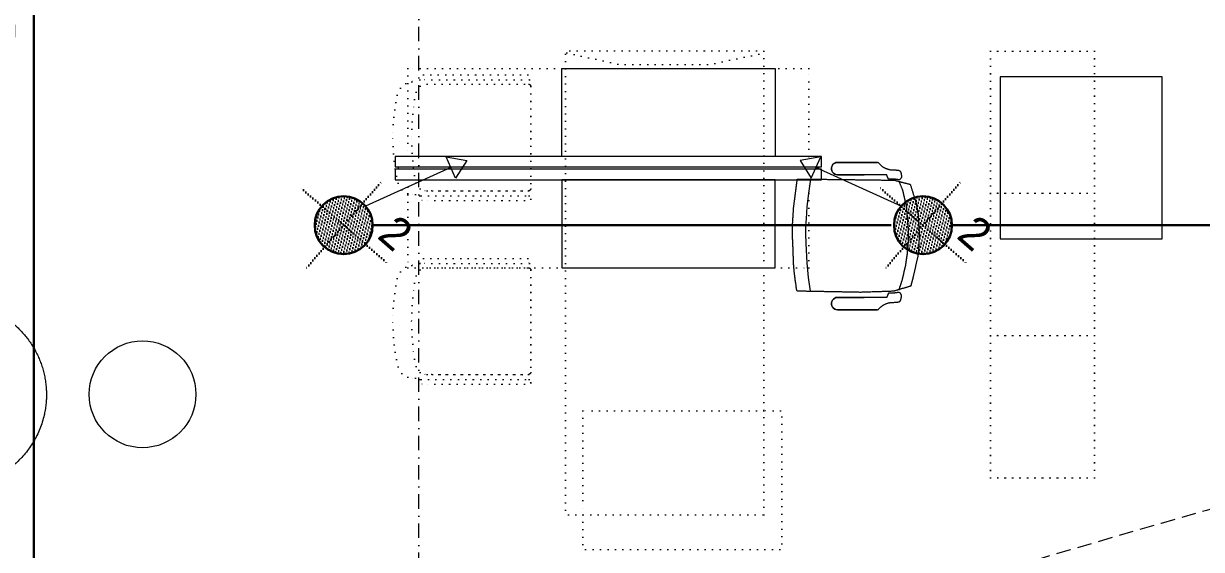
# Model space of a CAD drawing. Extents: x -1701 to 23780, y -363 to 7742.
# Drawn here: x 8397 to 8905, y 2004 to 2231 of the extents above; entities that cross this region are included whole.
import ezdxf
from ezdxf.enums import TextEntityAlignment as Align

# ---------------------------------------------------------------- set-up
doc = ezdxf.new("R2010")
doc.units = 0
doc.header["$LTSCALE"] = 25
doc.header["$MEASUREMENT"] = 0
for name, pattern in [('Audi$0$DASHDOT2', [0.5, 0.25, -0.125, 0, -0.125]), ('Audi$0$DOT2', [0.125, 0, -0.125]), ('Audi$0$HIDDEN', [0.375, 0.25, -0.125]), ('DOT2', [0.125, 0, -0.125])]:
    doc.linetypes.add(name, pattern=pattern)
doc.layers.get('0').update_dxf_attribs({"color": 9, "lineweight": 9})
for name, color, linetype, lineweight in [('31', 9, 'Continuous', 9), ('Audi$0$05', 8, 'Continuous', 9), ('Audi$0$20', 8, 'Audi$0$DOT2', 9), ('Audi$0$24', 8, 'Audi$0$DASHDOT2', 9), ('E-Aydınlatma', 7, 'Continuous', 30), ('E-KABLO', 7, 'Continuous', 30)]:
    doc.layers.add(name, color=color, linetype=linetype, lineweight=lineweight)
doc.styles.add('TX-TEXT', font='')
doc.styles.get('TX-TEXT').set_extended_font_data('TrSah Futura Lt BT')

# ---------------------------------------------------------------- blocks, each defined once
blk = doc.blocks.new('Audi$0$p-audi-wallelement_large')
for p, q in [((-0.5, 0), (0.5, 0)), ((-0.5, -181.4), (0.5, -181.4))]:
    blk.add_line(p, q)
at = {"linetype": 'Audi$0$DOT2'}
for p, q in [((-43, -177.3), (-43, -4.3)), ((-43, -4.3), (-5, -4.3)), ((5, -4.3), (43, -4.3)), ((43, -4.3), (43, -177.3)), ((-5, -177.3), (-43, -177.3)), ((43, -177.3), (5, -177.3))]:
    blk.add_line(p, q, dxfattribs=at)
for points in [[(-5, 1.2), (-0.5, 1.2), (-0.5, -182.8), (-5, -182.8)], [(0.5, 1.2), (5, 1.2), (5, -182.8), (0.5, -182.8)], [(-43, -18.8), (-5, -18.8), (-5, -110.8), (-43, -110.8)], [(43, -18.8), (5, -18.8), (5, -110.8), (43, -110.8)]]:
    blk.add_lwpolyline(points, close=True)
blk = doc.blocks.new('Audi$0$Group-54-1')
at = {"flags": 128}
blk.add_lwpolyline([(384798.7518, 69160.1485, -0.005049), (384798.7517, 69160.1403), (384798.7516, 69160.1342, -0.020297), (384798.7504, 69160.1139), (384798.7501, 69160.1117, -0.010121), (384798.7472, 69160.0879, -0.020134), (384798.7429, 69160.0643), (384798.742, 69160.0604, -0.019975), (384798.7338, 69160.03), (384798.7338, 69160.0299, -0.01979), (384798.7234, 69160.0006), (384798.7233, 69160.0005, -0.019602), (384798.7107, 69159.9722), (384798.7107, 69159.9722, -0.019426), (384798.6959, 69159.9451), (384798.6959, 69159.945, -0.019277), (384798.6792, 69159.9193), (384798.6791, 69159.9193, -0.019164), (384798.6605, 69159.8949, -0.019098), (384798.6401, 69159.872), (384798.6374, 69159.8693, -0.019074), (384798.6208, 69159.8533, -0.009549), (384798.6033, 69159.8384), (384798.6033, 69159.8384, -0.019136), (384798.585, 69159.8244, -0.009605), (384798.5659, 69159.8115), (384798.5658, 69159.8115, -0.019296), (384798.546, 69159.7997), (384798.5459, 69159.7997, -0.009707), (384798.5253, 69159.7891), (384798.5253, 69159.7891, -0.019528), (384798.504, 69159.7796), (384798.504, 69159.7796, -0.009837), (384798.4821, 69159.7713), (384798.482, 69159.7713, -0.01979), (384798.4595, 69159.7643), (384798.4595, 69159.7643, -0.009972), (384798.4365, 69159.7587), (384798.4364, 69159.7586, -0.020026), (384798.4129, 69159.7543), (384798.4128, 69159.7543, -0.010081), (384798.3889, 69159.7514), (384798.3887, 69159.7514, -0.020176), (384798.3644, 69159.7499), (384798.3602, 69159.7498, -0.010066), (384798.3438, 69159.7498), (384798.3437, 69159.7498, -0.0101), (384798.3274, 69159.7505, -0.01008), (384798.3111, 69159.7518), (384798.3071, 69159.7522, -0.0201), (384798.2832, 69159.7556), (384798.2792, 69159.7564, -0.019966), (384798.2483, 69159.7633), (384798.2482, 69159.7633, -0.019798), (384798.2183, 69159.7726), (384798.2181, 69159.7727, -0.01962), (384798.1893, 69159.7842), (384798.1892, 69159.7842, -0.019449), (384798.1614, 69159.7979), (384798.1614, 69159.7979, -0.019299), (384798.1349, 69159.8136), (384798.1348, 69159.8136, -0.019181), (384798.1097, 69159.8313), (384798.1097, 69159.8313, -0.019107), (384798.086, 69159.8508), (384798.0831, 69159.8533, -0.019075), (384798.0665, 69159.8693, -0.009545), (384798.0509, 69159.8861, -0.019123), (384798.0362, 69159.9038, -0.009595), (384798.0226, 69159.9224), (384798.0226, 69159.9224, -0.019275), (384798.01, 69159.9418), (384798.01, 69159.9418, -0.009695), (384797.9986, 69159.9618), (384797.9985, 69159.9619, -0.019508), (384797.9883, 69159.9827), (384797.9882, 69159.9827, -0.009828), (384797.9792, 69160.0041), (384797.9791, 69160.0042, -0.019783), (384797.9713, 69160.0262), (384797.9713, 69160.0263, -0.009972), (384797.9647, 69160.0488), (384797.9647, 69160.0489, -0.020049), (384797.9595, 69160.0721), (384797.9595, 69160.0721, -0.0101), (384797.9556, 69160.0957), (384797.9556, 69160.0958, -0.020245), (384797.9531, 69160.1199), (384797.9529, 69160.124, -0.010149), (384797.9522, 69160.1403, -0.010113), (384797.9522, 69160.1568), (384797.9523, 69160.1609, -0.020296), (384797.9538, 69160.1852), (384797.9538, 69160.1854, -0.01012), (384797.9567, 69160.2092, -0.020134), (384797.9611, 69160.2328), (384797.962, 69160.2367, -0.019975), (384797.9701, 69160.2671), (384797.9701, 69160.2672, -0.01979), (384797.9806, 69160.2965), (384797.9806, 69160.2966, -0.019602), (384797.9933, 69160.3249), (384797.9933, 69160.3249, -0.019426), (384798.008, 69160.352), (384798.0081, 69160.3521, -0.019277), (384798.0248, 69160.3778), (384798.0248, 69160.3778, -0.019164), (384798.0434, 69160.4022, -0.019098), (384798.0639, 69160.4251), (384798.0665, 69160.4278, -0.019074), (384798.0831, 69160.4438, -0.009549), (384798.1006, 69160.4587), (384798.1006, 69160.4587, -0.019136), (384798.119, 69160.4727, -0.009605), (384798.1381, 69160.4856), (384798.1381, 69160.4856, -0.019296), (384798.158, 69160.4974), (384798.158, 69160.4974, -0.009707), (384798.1786, 69160.508), (384798.1787, 69160.5081, -0.019528), (384798.1999, 69160.5175), (384798.2, 69160.5175, -0.009837), (384798.2218, 69160.5258), (384798.2219, 69160.5258, -0.01979), (384798.2444, 69160.5328), (384798.2445, 69160.5328, -0.009972), (384798.2674, 69160.5384), (384798.2676, 69160.5385, -0.020026), (384798.2911, 69160.5428), (384798.2912, 69160.5428, -0.010081), (384798.3151, 69160.5457), (384798.3152, 69160.5457, -0.020176), (384798.3396, 69160.5472), (384798.3438, 69160.5473, -0.010066), (384798.3602, 69160.5473), (384798.3603, 69160.5473, -0.0101), (384798.3766, 69160.5466, -0.01008), (384798.3929, 69160.5453), (384798.3968, 69160.5449, -0.0201), (384798.4208, 69160.5415), (384798.4248, 69160.5407, -0.019966), (384798.4556, 69160.5338), (384798.4558, 69160.5338, -0.019798), (384798.4857, 69160.5245), (384798.4858, 69160.5245, -0.019621), (384798.5147, 69160.5129), (384798.5148, 69160.5129, -0.019449), (384798.5425, 69160.4992), (384798.5426, 69160.4992, -0.0193), (384798.5691, 69160.4835), (384798.5691, 69160.4835, -0.019182), (384798.5942, 69160.4658), (384798.5943, 69160.4658, -0.019108), (384798.6179, 69160.4463), (384798.6208, 69160.4438, -0.019075), (384798.6374, 69160.4278, -0.009545), (384798.6531, 69160.411, -0.019123), (384798.6677, 69160.3933, -0.009596), (384798.6814, 69160.3747), (384798.6814, 69160.3747, -0.019275), (384798.6939, 69160.3553), (384798.6939, 69160.3553, -0.009695), (384798.7054, 69160.3353), (384798.7054, 69160.3352, -0.019508), (384798.7157, 69160.3144), (384798.7157, 69160.3144, -0.009827), (384798.7248, 69160.293), (384798.7248, 69160.2929, -0.019783), (384798.7327, 69160.2709), (384798.7327, 69160.2708, -0.009972), (384798.7392, 69160.2483), (384798.7392, 69160.2482, -0.020048), (384798.7445, 69160.225), (384798.7445, 69160.225, -0.010099), (384798.7483, 69160.2014), (384798.7484, 69160.2013, -0.020243), (384798.7508, 69160.1772), (384798.7511, 69160.1731, -0.010148), (384798.7517, 69160.1568, -0.005062), (384798.7518, 69160.1485)], format="xyb", dxfattribs=at)
for centre in [(384798.3498, 69160.9634), (384797.5374, 69160.1497), (384799.1666, 69160.1497), (384798.3498, 69159.3469)]:
    blk.add_circle(centre, 0.2304)
blk = doc.blocks.new('Audi$0$p-audi_vitrine1')
blk.add_lwpolyline([(0, 0), (70, 0), (70, -70), (0, -70)], close=True)
blk = doc.blocks.new('Audi$0$p-dot-masa')
for p, q in [((-220.81, 155.14), (-220.81, 199.94)), ((0, 184), (-45, 184)), ((-45, 184), (-45, 122.67)), ((0, 122.67), (0, 184)), ((-142.68, 155.14), (-220.81, 155.14)), ((-291.26, 141.58), (-295.03, 140.95)), ((-244.29, 139.44), (-288.79, 139.44)), ((-244.08, 141.58), (-247.63, 139.44)), ((-244.24, 139.44), (-244.29, 139.44)), ((-244.19, 139.44), (-244.24, 139.44)), ((-244.15, 139.43), (-244.19, 139.44)), ((-244.1, 139.42), (-244.15, 139.43)), ((-244.05, 139.41), (-244.1, 139.42)), ((-244, 139.4), (-244.05, 139.41)), ((-243.96, 139.39), (-244, 139.4)), ((-243.91, 139.37), (-243.96, 139.39)), ((-243.86, 139.35), (-243.91, 139.37)), ((-243.82, 139.33), (-243.86, 139.35)), ((-243.78, 139.3), (-243.82, 139.33)), ((-243.74, 139.28), (-243.78, 139.3)), ((-243.7, 139.25), (-243.74, 139.28)), ((-243.66, 139.22), (-243.7, 139.25)), ((-243.62, 139.18), (-243.66, 139.22)), ((-243.58, 139.15), (-243.62, 139.18)), ((-243.55, 139.12), (-243.58, 139.15)), ((-243.52, 139.08), (-243.55, 139.12)), ((-243.49, 139.04), (-243.52, 139.08)), ((-243.46, 139), (-243.49, 139.04)), ((-243.43, 138.96), (-243.46, 139)), ((-243.41, 138.92), (-243.43, 138.96)), ((-243.39, 138.87), (-243.41, 138.92)), ((-243.37, 138.83), (-243.39, 138.87)), ((-243.35, 138.78), (-243.37, 138.83)), ((-243.34, 138.73), (-243.35, 138.78)), ((-243.32, 138.69), (-243.34, 138.73)), ((-243.31, 138.64), (-243.32, 138.69)), ((-243.3, 138.59), (-243.31, 138.64)), ((-243.3, 138.54), (-243.3, 138.59)), ((-243.29, 138.49), (-243.3, 138.54)), ((-243.29, 138.44), (-243.29, 138.49)), ((-243.29, 94.45), (-243.29, 138.44)), ((0, 122.67), (-45, 122.67)), ((-45, 122.67), (-45, 61.33)), ((-45, 122.67), (0, 122.67)), ((0, 61.33), (0, 122.67)), ((-291.26, 91.51), (-295.03, 92.52)), ((-287.96, 93.45), (-244.29, 93.45)), ((-287.96, 93.45), (-287.96, 93.45)), ((-243.94, 91.54), (-247.74, 93.45)), ((-244.29, 93.45), (-244.24, 93.45)), ((-244.24, 93.45), (-244.19, 93.45)), ((-244.19, 93.45), (-244.15, 93.46)), ((-244.15, 93.46), (-244.1, 93.47)), ((-244.1, 93.47), (-244.05, 93.48)), ((-244.05, 93.48), (-244, 93.49)), ((-244, 93.49), (-243.96, 93.51)), ((-243.96, 93.51), (-243.91, 93.52)), ((-243.91, 93.52), (-243.86, 93.54)), ((-243.86, 93.54), (-243.82, 93.57)), ((-243.82, 93.57), (-243.78, 93.59)), ((-243.78, 93.59), (-243.74, 93.62)), ((-243.74, 93.62), (-243.7, 93.64)), ((-243.7, 93.64), (-243.66, 93.68)), ((-243.66, 93.68), (-243.62, 93.71)), ((-243.62, 93.71), (-243.58, 93.74)), ((-243.58, 93.74), (-243.55, 93.78)), ((-243.55, 93.78), (-243.52, 93.81)), ((-243.52, 93.81), (-243.49, 93.85)), ((-243.49, 93.85), (-243.46, 93.89)), ((-243.46, 93.89), (-243.43, 93.93)), ((-243.43, 93.93), (-243.41, 93.98)), ((-243.41, 93.98), (-243.39, 94.02)), ((-243.39, 94.02), (-243.37, 94.07)), ((-243.37, 94.07), (-243.35, 94.11)), ((-243.35, 94.11), (-243.34, 94.16)), ((-243.34, 94.16), (-243.32, 94.21)), ((-243.32, 94.21), (-243.31, 94.25)), ((-243.31, 94.25), (-243.3, 94.3)), ((-243.3, 94.35), (-243.29, 94.4)), ((-243.3, 94.3), (-243.3, 94.35)), ((-243.29, 94.4), (-243.29, 94.45)), ((-291.26, 62.4), (-295.03, 61.77)), ((-244.08, 62.4), (-247.63, 60.26)), ((-45, 61.33), (0, 61.33)), ((0, 61.33), (-45, 61.33)), ((-45, 61.33), (-45, 0)), ((0, 0), (0, 61.33)), ((-244.29, 60.26), (-288.79, 60.26)), ((-244.24, 60.26), (-244.29, 60.26)), ((-244.19, 60.26), (-244.24, 60.26)), ((-244.15, 60.25), (-244.19, 60.26)), ((-244.1, 60.25), (-244.15, 60.25)), ((-244.05, 60.23), (-244.1, 60.25)), ((-244, 60.22), (-244.05, 60.23)), ((-243.96, 60.21), (-244, 60.22)), ((-243.91, 60.19), (-243.96, 60.21)), ((-243.86, 60.17), (-243.91, 60.19)), ((-243.82, 60.15), (-243.86, 60.17)), ((-243.78, 60.12), (-243.82, 60.15)), ((-243.74, 60.1), (-243.78, 60.12)), ((-243.7, 60.07), (-243.74, 60.1)), ((-243.66, 60.04), (-243.7, 60.07)), ((-243.62, 60.01), (-243.66, 60.04)), ((-243.58, 59.97), (-243.62, 60.01)), ((-243.55, 59.94), (-243.58, 59.97)), ((-243.52, 59.9), (-243.55, 59.94)), ((-243.49, 59.86), (-243.52, 59.9)), ((-243.46, 59.82), (-243.49, 59.86)), ((-243.43, 59.78), (-243.46, 59.82)), ((-243.41, 59.74), (-243.43, 59.78)), ((-243.39, 59.69), (-243.41, 59.74)), ((-243.37, 59.65), (-243.39, 59.69)), ((-243.35, 59.6), (-243.37, 59.65)), ((-243.34, 59.55), (-243.35, 59.6)), ((-243.32, 59.51), (-243.34, 59.55)), ((-243.31, 59.46), (-243.32, 59.51)), ((-243.3, 59.41), (-243.31, 59.46)), ((-243.3, 59.36), (-243.3, 59.41)), ((-243.29, 59.31), (-243.3, 59.36)), ((-243.29, 59.26), (-243.29, 59.31)), ((-243.29, 15.27), (-243.29, 59.26)), ((-243.29, 15.22), (-243.29, 15.27)), ((-291.26, 12.33), (-295.03, 13.34)), ((-287.96, 14.27), (-244.29, 14.27)), ((-287.96, 14.27), (-287.96, 14.27)), ((-243.94, 12.36), (-247.74, 14.27)), ((-244.29, 14.27), (-244.24, 14.27)), ((-244.24, 14.27), (-244.19, 14.27)), ((-244.19, 14.27), (-244.15, 14.28)), ((-244.15, 14.28), (-244.1, 14.29)), ((-244.1, 14.29), (-244.05, 14.3)), ((-244.05, 14.3), (-244, 14.31)), ((-244, 14.31), (-243.96, 14.33)), ((-243.96, 14.33), (-243.91, 14.34)), ((-243.91, 14.34), (-243.86, 14.36)), ((-243.86, 14.36), (-243.82, 14.39)), ((-243.82, 14.39), (-243.78, 14.41)), ((-243.78, 14.41), (-243.74, 14.44)), ((-243.74, 14.44), (-243.7, 14.47)), ((-243.7, 14.47), (-243.66, 14.5)), ((-243.66, 14.5), (-243.62, 14.53)), ((-243.62, 14.53), (-243.58, 14.56)), ((-243.58, 14.56), (-243.55, 14.6)), ((-243.55, 14.6), (-243.52, 14.63)), ((-243.52, 14.63), (-243.49, 14.67)), ((-243.49, 14.67), (-243.46, 14.71)), ((-243.46, 14.71), (-243.43, 14.75)), ((-243.43, 14.75), (-243.41, 14.8)), ((-243.41, 14.8), (-243.39, 14.84)), ((-243.39, 14.84), (-243.37, 14.89)), ((-243.37, 14.89), (-243.35, 14.93)), ((-243.35, 14.93), (-243.34, 14.98)), ((-243.34, 14.98), (-243.32, 15.03)), ((-243.32, 15.03), (-243.31, 15.07)), ((-243.31, 15.07), (-243.3, 15.12)), ((-243.3, 15.17), (-243.29, 15.22)), ((-243.3, 15.12), (-243.3, 15.17)), ((-45, 0), (0, 0))]:
    blk.add_line(p, q)
at = {"linetype": 'Continuous'}
for p, q in [((-113.1, 110.38), (-112.76, 110.85)), ((-123.65, 97.64), (-122.76, 103.53)), ((-124.24, 91.29), (-123.65, 97.64)), ((-124.56, 83.04), (-124.24, 91.29)), ((-124.7, 78.84), (-124.56, 83.04)), ((-124.7, 75.19), (-124.7, 78.84)), ((-124.52, 72.29), (-124.7, 75.19)), ((-124.2, 67.21), (-124.52, 72.29)), ((-123.41, 61.26), (-124.2, 67.21)), ((-122.63, 55.3), (-123.41, 61.26)), ((-113.1, 49.21), (-112.76, 48.74))]:
    blk.add_line(p, q, dxfattribs=at)
at = {"flags": 128}
for points in [[(-220.81, 199.94), (-220.81, 214.91), (-134.93, 214.91), (-134.93, 155.14), (-142.68, 155.14)], [(-293.13, 141.06), (-294.33, 141.06), (-295.73, 140.83), (-297.33, 140.28), (-298.83, 139.23), (-300.08, 137.53), (-300.88, 135.48), (-301.77, 130.63), (-302.58, 124.38), (-302.88, 116.73)], [(-287.96, 139.44), (-288.79, 139.44), (-289.77, 139.23), (-290.88, 138.71), (-291.92, 137.72), (-292.79, 136.11), (-293.35, 134.17), (-293.97, 129.59), (-294.53, 123.68), (-294.74, 116.45)], [(-294.6, 92.4), (-294.33, 92.4), (-295.73, 92.63), (-297.33, 93.18), (-298.83, 94.23), (-300.08, 95.93), (-300.88, 97.98), (-301.77, 102.83), (-302.58, 109.08), (-302.88, 116.73)], [(-287.96, 93.45), (-288.79, 93.45), (-289.77, 93.66), (-290.88, 94.18), (-291.92, 95.18), (-292.79, 96.78), (-293.35, 98.72), (-293.97, 103.31), (-294.53, 109.21), (-294.74, 116.45)], [(-293.13, 61.88), (-294.33, 61.88), (-295.73, 61.65), (-297.33, 61.1), (-298.83, 60.05), (-300.08, 58.35), (-300.88, 56.3), (-301.77, 51.45), (-302.58, 45.2), (-302.88, 37.55)], [(-287.96, 60.26), (-288.79, 60.26), (-289.77, 60.05), (-290.88, 59.53), (-291.92, 58.54), (-292.79, 56.93), (-293.35, 54.99), (-293.97, 50.41), (-294.53, 44.5), (-294.74, 37.27)], [(-294.6, 13.22), (-294.33, 13.22), (-295.73, 13.45), (-297.33, 14), (-298.83, 15.05), (-300.08, 16.75), (-300.88, 18.8), (-301.77, 23.65), (-302.58, 29.9), (-302.88, 37.55)], [(-287.96, 14.27), (-288.79, 14.27), (-289.77, 14.48), (-290.88, 15), (-291.92, 16), (-292.79, 17.6), (-293.35, 19.54), (-293.97, 24.13), (-294.53, 30.03), (-294.74, 37.27)], [(-142.68, -0.01), (-142.68, 0.89), (-166.45, 5.83), (-204.77, 5.83), (-228.38, 0.68), (-228.38, -0.05), (-142.72, -0.05)]]:
    blk.add_lwpolyline(points, dxfattribs=at)
for points in [[(-142.68, 199.94), (-142.68, -0.06), (-228.38, -0.06), (-228.38, 199.94), (-142.68, 199.94)], [(-142.68, 199.94), (-142.68, -0.06), (-228.38, -0.06), (-228.38, 199.94)], [(0, 184), (0, 122.67), (-45, 122.67), (-45, 184)], [(-290.26, 143.65), (-290.31, 143.65), (-290.36, 143.65), (-290.41, 143.64), (-290.46, 143.63), (-290.51, 143.62), (-290.55, 143.61), (-290.6, 143.6), (-290.65, 143.58), (-290.69, 143.56), (-290.74, 143.54), (-290.78, 143.51), (-290.82, 143.49), (-290.86, 143.46), (-290.9, 143.43), (-290.94, 143.39), (-290.97, 143.36), (-291.01, 143.33), (-291.04, 143.29), (-291.07, 143.25), (-291.1, 143.21), (-291.12, 143.17), (-291.15, 143.13), (-291.17, 143.08), (-291.19, 143.04), (-291.21, 142.99), (-291.22, 142.94), (-291.23, 142.9), (-291.24, 142.85), (-291.25, 142.8), (-291.26, 142.75), (-291.26, 142.7), (-291.26, 142.65), (-291.26, 141.58), (-244.29, 141.58), (-244.24, 141.58), (-244.19, 141.59), (-244.15, 141.59), (-244.1, 141.6), (-244.05, 141.61), (-244, 141.63), (-243.96, 141.64), (-243.91, 141.66), (-243.86, 141.68), (-243.82, 141.7), (-243.78, 141.73), (-243.74, 141.75), (-243.7, 141.78), (-243.66, 141.81), (-243.62, 141.84), (-243.58, 141.88), (-243.55, 141.91), (-243.52, 141.95), (-243.49, 141.99), (-243.46, 142.03), (-243.43, 142.07), (-243.41, 142.11), (-243.39, 142.16), (-243.37, 142.2), (-243.35, 142.25), (-243.34, 142.29), (-243.32, 142.34), (-243.31, 142.39), (-243.3, 142.44), (-243.3, 142.48), (-243.29, 142.53), (-243.29, 142.58), (-243.29, 143.15), (-243.29, 143.18), (-243.29, 143.2), (-243.3, 143.23), (-243.3, 143.25), (-243.31, 143.28), (-243.31, 143.3), (-243.32, 143.32), (-243.33, 143.35), (-243.34, 143.37), (-243.35, 143.39), (-243.36, 143.41), (-243.38, 143.43), (-243.39, 143.45), (-243.41, 143.47), (-243.42, 143.49), (-243.44, 143.51), (-243.46, 143.52), (-243.47, 143.54), (-243.49, 143.56), (-243.51, 143.57), (-243.54, 143.58), (-243.56, 143.59), (-243.58, 143.61), (-243.6, 143.62), (-243.62, 143.62), (-243.65, 143.63), (-243.67, 143.64), (-243.69, 143.64), (-243.72, 143.65), (-243.74, 143.65), (-243.77, 143.65), (-243.79, 143.65), (-290.26, 143.65)], [(0, 122.67), (0, 61.33), (-45, 61.33), (-45, 122.67)], [(-291.26, 91.54), (-291.26, 90.47), (-291.26, 90.42), (-291.26, 90.37), (-291.25, 90.32), (-291.24, 90.27), (-291.23, 90.23), (-291.22, 90.18), (-291.21, 90.13), (-291.19, 90.09), (-291.17, 90.04), (-291.15, 90), (-291.12, 89.96), (-291.1, 89.91), (-291.07, 89.87), (-291.04, 89.84), (-291.01, 89.8), (-290.97, 89.76), (-290.94, 89.73), (-290.9, 89.7), (-290.86, 89.67), (-290.82, 89.64), (-290.78, 89.61), (-290.74, 89.59), (-290.69, 89.57), (-290.65, 89.55), (-290.6, 89.53), (-290.55, 89.51), (-290.51, 89.5), (-290.46, 89.49), (-290.41, 89.48), (-290.36, 89.47), (-290.31, 89.47), (-290.26, 89.47), (-244.29, 89.47), (-244.24, 89.47), (-244.19, 89.47), (-244.15, 89.48), (-244.1, 89.49), (-244.05, 89.5), (-244, 89.51), (-243.96, 89.53), (-243.91, 89.55), (-243.86, 89.57), (-243.82, 89.59), (-243.78, 89.61), (-243.74, 89.64), (-243.7, 89.67), (-243.66, 89.7), (-243.62, 89.73), (-243.58, 89.76), (-243.55, 89.8), (-243.52, 89.84), (-243.49, 89.87), (-243.46, 89.91), (-243.43, 89.96), (-243.41, 90), (-243.39, 90.04), (-243.37, 90.09), (-243.35, 90.13), (-243.34, 90.18), (-243.32, 90.23), (-243.31, 90.27), (-243.3, 90.32), (-243.3, 90.37), (-243.29, 90.42), (-243.29, 90.47), (-243.29, 90.54), (-243.29, 90.59), (-243.3, 90.64), (-243.3, 90.69), (-243.31, 90.74), (-243.32, 90.78), (-243.34, 90.83), (-243.35, 90.88), (-243.37, 90.92), (-243.39, 90.97), (-243.41, 91.01), (-243.43, 91.05), (-243.46, 91.1), (-243.49, 91.14), (-243.52, 91.17), (-243.55, 91.21), (-243.58, 91.25), (-243.62, 91.28), (-243.66, 91.31), (-243.7, 91.34), (-243.74, 91.37), (-243.78, 91.4), (-243.82, 91.42), (-243.86, 91.44), (-243.91, 91.46), (-243.96, 91.48), (-244, 91.5), (-244.05, 91.51), (-244.1, 91.52), (-244.15, 91.53), (-244.19, 91.54), (-244.24, 91.54), (-244.29, 91.54), (-291.26, 91.54)], [(-290.26, 64.47), (-290.31, 64.47), (-290.36, 64.47), (-290.41, 64.46), (-290.46, 64.45), (-290.51, 64.44), (-290.55, 64.43), (-290.6, 64.42), (-290.65, 64.4), (-290.69, 64.38), (-290.74, 64.36), (-290.78, 64.33), (-290.82, 64.31), (-290.86, 64.28), (-290.9, 64.25), (-290.94, 64.21), (-290.97, 64.18), (-291.01, 64.15), (-291.04, 64.11), (-291.07, 64.07), (-291.1, 64.03), (-291.12, 63.99), (-291.15, 63.95), (-291.17, 63.9), (-291.19, 63.86), (-291.21, 63.81), (-291.22, 63.76), (-291.23, 63.72), (-291.24, 63.67), (-291.25, 63.62), (-291.26, 63.57), (-291.26, 63.52), (-291.26, 63.47), (-291.26, 62.4), (-244.29, 62.4), (-244.24, 62.4), (-244.19, 62.41), (-244.15, 62.41), (-244.1, 62.42), (-244.05, 62.43), (-244, 62.45), (-243.96, 62.46), (-243.91, 62.48), (-243.86, 62.5), (-243.82, 62.52), (-243.78, 62.55), (-243.74, 62.57), (-243.7, 62.6), (-243.66, 62.63), (-243.62, 62.66), (-243.58, 62.7), (-243.55, 62.73), (-243.52, 62.77), (-243.49, 62.81), (-243.46, 62.85), (-243.43, 62.89), (-243.41, 62.93), (-243.39, 62.98), (-243.37, 63.02), (-243.35, 63.07), (-243.34, 63.11), (-243.32, 63.16), (-243.31, 63.21), (-243.3, 63.26), (-243.3, 63.31), (-243.29, 63.35), (-243.29, 63.4), (-243.29, 63.97), (-243.29, 64), (-243.29, 64.02), (-243.3, 64.05), (-243.3, 64.07), (-243.31, 64.1), (-243.31, 64.12), (-243.32, 64.14), (-243.33, 64.17), (-243.34, 64.19), (-243.35, 64.21), (-243.36, 64.23), (-243.38, 64.25), (-243.39, 64.27), (-243.41, 64.29), (-243.42, 64.31), (-243.44, 64.33), (-243.46, 64.34), (-243.47, 64.36), (-243.49, 64.38), (-243.51, 64.39), (-243.54, 64.4), (-243.56, 64.41), (-243.58, 64.43), (-243.6, 64.44), (-243.62, 64.44), (-243.65, 64.45), (-243.67, 64.46), (-243.69, 64.46), (-243.72, 64.47), (-243.74, 64.47), (-243.77, 64.47), (-243.79, 64.47), (-290.26, 64.47)], [(0, 61.33), (0, 0), (-45, 0), (-45, 61.33)], [(-291.26, 12.36), (-291.26, 11.29), (-291.26, 11.24), (-291.26, 11.19), (-291.25, 11.14), (-291.24, 11.09), (-291.23, 11.05), (-291.22, 11), (-291.21, 10.95), (-291.19, 10.91), (-291.17, 10.86), (-291.15, 10.82), (-291.12, 10.78), (-291.1, 10.73), (-291.07, 10.69), (-291.04, 10.66), (-291.01, 10.62), (-290.97, 10.58), (-290.94, 10.55), (-290.9, 10.52), (-290.86, 10.49), (-290.82, 10.46), (-290.78, 10.43), (-290.74, 10.41), (-290.69, 10.39), (-290.65, 10.37), (-290.6, 10.35), (-290.55, 10.33), (-290.51, 10.32), (-290.46, 10.31), (-290.41, 10.3), (-290.36, 10.29), (-290.31, 10.29), (-290.26, 10.29), (-244.29, 10.29), (-244.24, 10.29), (-244.19, 10.29), (-244.15, 10.3), (-244.1, 10.31), (-244.05, 10.32), (-244, 10.33), (-243.96, 10.35), (-243.91, 10.37), (-243.86, 10.39), (-243.82, 10.41), (-243.78, 10.43), (-243.74, 10.46), (-243.7, 10.49), (-243.66, 10.52), (-243.62, 10.55), (-243.58, 10.58), (-243.55, 10.62), (-243.52, 10.66), (-243.49, 10.69), (-243.46, 10.73), (-243.43, 10.78), (-243.41, 10.82), (-243.39, 10.86), (-243.37, 10.91), (-243.35, 10.95), (-243.34, 11), (-243.32, 11.05), (-243.31, 11.09), (-243.3, 11.14), (-243.3, 11.19), (-243.29, 11.24), (-243.29, 11.29), (-243.29, 11.36), (-243.29, 11.41), (-243.3, 11.46), (-243.3, 11.51), (-243.31, 11.56), (-243.32, 11.6), (-243.34, 11.65), (-243.35, 11.7), (-243.37, 11.74), (-243.39, 11.79), (-243.41, 11.83), (-243.43, 11.87), (-243.46, 11.92), (-243.49, 11.96), (-243.52, 12), (-243.55, 12.03), (-243.58, 12.07), (-243.62, 12.1), (-243.66, 12.13), (-243.7, 12.16), (-243.74, 12.19), (-243.78, 12.22), (-243.82, 12.24), (-243.86, 12.26), (-243.91, 12.28), (-243.96, 12.3), (-244, 12.32), (-244.05, 12.33), (-244.1, 12.34), (-244.15, 12.35), (-244.19, 12.36), (-244.24, 12.36), (-244.29, 12.36), (-291.26, 12.36)]]:
    blk.add_lwpolyline(points, close=True, dxfattribs=at)
for points in [[(-290.26, 143.65, 0.414214), (-291.26, 142.65), (-291.26, 141.58), (-244.29, 141.58, 0.414214), (-243.29, 142.58), (-243.29, 143.15, 0.414214), (-243.79, 143.65)], [(-291.26, 91.54), (-291.26, 90.47, 0.414214), (-290.26, 89.47), (-244.29, 89.47, 0.414214), (-243.29, 90.47), (-243.29, 90.54, 0.414214), (-244.29, 91.54)], [(-290.26, 64.47, 0.414214), (-291.26, 63.47), (-291.26, 62.4), (-244.29, 62.4, 0.414214), (-243.29, 63.4), (-243.29, 63.97, 0.414214), (-243.79, 64.47)], [(-291.26, 12.36), (-291.26, 11.29, 0.414214), (-290.26, 10.29), (-244.29, 10.29, 0.414214), (-243.29, 11.29), (-243.29, 11.36, 0.414214), (-244.29, 12.36)]]:
    blk.add_lwpolyline(points, format="xyb", close=True, dxfattribs=at)
for points in [[(-287.96, 93.45), (-244.29, 93.45, 0.414214), (-243.29, 94.45), (-243.29, 138.44, 0.414214), (-244.29, 139.44), (-288.79, 139.44), (-289.16, 139.36)], [(-287.96, 14.27), (-244.29, 14.27, 0.414214), (-243.29, 15.27), (-243.29, 59.26, 0.414214), (-244.29, 60.26), (-288.79, 60.26), (-289.16, 60.18)]]:
    blk.add_lwpolyline(points, format="xyb", dxfattribs=at)
at = {"linetype": 'Continuous', "flags": 128}
for points in [[(-113.35, 109.87), (-113.35, 109.87), (-113.49, 109.24)], [(-113.35, 109.87), (-113.49, 109.24), (-113.49, 109.24)], [(-113.49, 109.24), (-113.49, 109.24), (-113.49, 108.6)], [(-113.49, 109.24), (-113.49, 108.6), (-113.49, 108.6)], [(-113.49, 108.6), (-113.49, 108.6), (-113.35, 107.98)], [(-113.49, 108.6), (-113.35, 107.98), (-113.35, 107.98)], [(-113.07, 110.44), (-113.07, 110.44), (-113.35, 109.87)], [(-113.07, 110.44), (-113.35, 109.87), (-113.35, 109.87)], [(-113.35, 107.98), (-113.35, 107.98), (-113.07, 107.41)], [(-113.35, 107.98), (-113.07, 107.41), (-113.07, 107.41)], [(-113.07, 107.41), (-113.07, 107.41), (-112.67, 106.93)], [(-113.07, 107.41), (-112.67, 106.93), (-112.67, 106.93)], [(-112.17, 111.28), (-112.76, 110.85), (-112.67, 110.92)], [(-112.17, 111.28), (-112.17, 111.28), (-112.67, 110.92)], [(-112.67, 106.93), (-112.67, 106.93), (-112.17, 106.56)], [(-112.67, 106.93), (-112.17, 106.56), (-112.17, 106.56)], [(-111.61, 111.51), (-111.61, 111.51), (-112.17, 111.28)], [(-111.61, 111.51), (-112.17, 111.28), (-112.17, 111.28)], [(-111.01, 111.59), (-111.01, 111.59), (-111.61, 111.51)], [(-111.01, 111.59), (-111.61, 111.51), (-111.61, 111.51)], [(-99.51, 111.59), (-111.01, 111.59), (-99.51, 111.59)], [(-93.63, 111.59), (-99.51, 111.59), (-99.51, 111.59)], [(-112.17, 106.56), (-112.17, 106.56), (-111.61, 106.33)], [(-112.17, 106.56), (-111.61, 106.33), (-111.61, 106.33)], [(-111.61, 106.33), (-111.61, 106.33), (-111.01, 106.26)], [(-111.61, 106.33), (-111.01, 106.26), (-111.01, 106.26)], [(-111.01, 106.26), (-99.51, 106.26), (-99.51, 106.26)], [(-113.49, 50.99), (-113.49, 50.99), (-113.35, 51.61)], [(-113.49, 50.99), (-113.35, 51.61), (-113.35, 51.61)], [(-113.49, 50.35), (-113.49, 50.35), (-113.49, 50.99)], [(-113.49, 50.35), (-113.49, 50.99), (-113.49, 50.99)], [(-113.35, 51.61), (-113.35, 51.61), (-113.07, 52.18)], [(-113.35, 51.61), (-113.07, 52.18), (-113.07, 52.18)], [(-113.07, 52.18), (-113.07, 52.18), (-112.67, 52.66)], [(-113.07, 52.18), (-112.67, 52.66), (-112.67, 52.66)], [(-112.67, 52.66), (-112.67, 52.66), (-112.17, 53.03)], [(-112.67, 52.66), (-112.17, 53.03), (-112.17, 53.03)], [(-112.17, 53.03), (-112.17, 53.03), (-111.61, 53.26)], [(-112.17, 53.03), (-111.61, 53.26), (-111.61, 53.26)], [(-111.61, 53.26), (-111.61, 53.26), (-111.01, 53.34)], [(-111.61, 53.26), (-111.01, 53.34), (-111.01, 53.34)], [(-111.01, 53.34), (-99.51, 53.34), (-99.51, 53.34)], [(-113.35, 49.72), (-113.35, 49.72), (-113.49, 50.35)], [(-113.35, 49.72), (-113.49, 50.35), (-113.49, 50.35)], [(-113.07, 49.15), (-113.07, 49.15), (-113.35, 49.72)], [(-113.07, 49.15), (-113.35, 49.72), (-113.35, 49.72)], [(-112.17, 48.31), (-112.76, 48.74), (-112.67, 48.67)], [(-112.17, 48.31), (-112.17, 48.31), (-112.67, 48.67)], [(-111.61, 48.08), (-111.61, 48.08), (-112.17, 48.31)], [(-111.61, 48.08), (-112.17, 48.31), (-112.17, 48.31)], [(-111.01, 48), (-111.01, 48), (-111.61, 48.08)], [(-111.01, 48), (-111.61, 48.08), (-111.61, 48.08)], [(-99.51, 48), (-111.01, 48), (-99.51, 48)], [(-93.63, 48), (-99.51, 48), (-99.51, 48)]]:
    blk.add_lwpolyline(points, close=True, dxfattribs=at)
at = {"linetype": 'Continuous'}
for points in [[(-93.49, 111.67), (-91.48, 108.95), (-87.9, 108.39)], [(-87.9, 108.39), (-84.8, 108.37), (-83.48, 107.6), (-83.34, 105.39)], [(-128.43, 103.53), (-129.51, 97.19), (-129.86, 92.41)], [(-100.94, 104.05), (-114.68, 103.79), (-128.43, 103.53)], [(-86.76, 103.58), (-93.85, 103.82), (-100.94, 104.05)], [(-89.76, 106.26), (-94.63, 106.26), (-99.51, 106.26)], [(-88.99, 104.41), (-89.37, 105.33), (-89.76, 106.26)], [(-86.46, 104.36), (-87.72, 104.38), (-88.99, 104.41)], [(-79.34, 101.34), (-83.05, 102.46), (-86.76, 103.58)], [(-84.23, 104.04), (-85.34, 104.2), (-86.46, 104.36)], [(-83.21, 99.07), (-83.88, 101.1), (-84.55, 103.12)], [(-83.34, 105.39), (-83.29, 104.98), (-84.23, 104.04)], [(-81.7, 92.75), (-82.45, 95.91), (-83.21, 99.07)], [(-78.24, 97.09), (-78.79, 99.22), (-79.34, 101.34)], [(-76.09, 87.49), (-77.17, 92.29), (-78.24, 97.09)], [(-129.86, 92.41), (-130.11, 85.94), (-130.37, 79.47)], [(-80.96, 87.69), (-81.33, 90.22), (-81.7, 92.75)], [(-80.42, 81.8), (-80.69, 84.75), (-80.96, 87.69)], [(-75.68, 79.47), (-75.88, 83.48), (-76.09, 87.49)], [(-80.42, 77.14), (-80.42, 79.47), (-80.42, 81.8)], [(-130.37, 79.47), (-130.37, 77.33), (-130.37, 75.19)], [(-80.89, 71.49), (-80.66, 74.31), (-80.42, 77.14)], [(-76.14, 70.89), (-75.91, 75.18), (-75.68, 79.47)], [(-130.37, 75.19), (-130.12, 71.2), (-129.87, 67.21)], [(-81.35, 66.64), (-81.12, 69.07), (-80.89, 71.49)], [(-129.87, 67.21), (-129.08, 61.26), (-128.3, 55.3)], [(-82.65, 61.01), (-82, 63.83), (-81.35, 66.64)], [(-76.94, 65.89), (-76.54, 68.39), (-76.14, 70.89)], [(-84.36, 56.51), (-82.86, 59.75), (-82.65, 61.01)], [(-79.55, 57.49), (-78.25, 61.69), (-76.94, 65.89)], [(-86.43, 55.67), (-82.99, 56.58), (-79.55, 57.49)], [(-128.3, 55.3), (-122.22, 55.3), (-116.14, 55.3)], [(-116.14, 55.3), (-101.29, 55.48), (-86.43, 55.67)], [(-89.76, 53.34), (-94.63, 53.34), (-99.51, 53.34)], [(-93.49, 47.92), (-91.48, 50.64), (-87.9, 51.2)], [(-88.99, 55.18), (-89.37, 54.26), (-89.76, 53.34)], [(-86.46, 55.24), (-87.72, 55.21), (-88.99, 55.18)], [(-87.9, 51.2), (-84.8, 51.22), (-83.48, 51.99), (-83.34, 54.2)], [(-84.23, 55.55), (-85.34, 55.39), (-86.46, 55.24)], [(-83.34, 54.2), (-83.29, 54.61), (-84.23, 55.55)]]:
    blk.add_open_spline(points, degree=2, dxfattribs=at)
blk = doc.blocks.new('Audi')
at = {"layer": 'Audi$0$20', "linetype": 'Audi$0$HIDDEN', "lineweight": 0}
for points in [[(7497.5, 1433.22, -0.101512), (9968.66, 2228.47, -0.101512)], [(7129.5, 979.76, -0.152644), (10705.5, 2076.19, -0.10573)]]:
    blk.add_lwpolyline(points, format="xyb", dxfattribs=at)
at = {"layer": 'Audi$0$24'}
blk.add_lwpolyline([(8567.5, 195), (8567.5, 4035)], dxfattribs=at)
at = {"layer": 'Audi$0$05', "color": 7, "xscale": 100, "yscale": 100, "zscale": 100}
for p in [(-38471465, -6913706.72), (-38471468.45, -6913943.63)]:
    blk.add_blockref('Audi$0$Group-54-1', p, dxfattribs=at)
at = {"layer": 'Audi$0$05', "xscale": -1, "rotation": 270}
blk.add_blockref('Audi$0$p-audi-wallelement_large', (8740, 2168.88), dxfattribs=at)
at = {"layer": 'Audi$0$05', "xscale": -1}
blk.add_blockref('Audi$0$p-audi_vitrine1', (8888.28, 2208.32), dxfattribs=at)
at = {"layer": 'Audi$0$20', "xscale": -1, "rotation": 180}
blk.add_blockref('Audi$0$p-dot-masa', (8859.07, 2219.36), dxfattribs=at)
blk = doc.blocks.new('p-bur-VW-spotlight')
at = {"layer": 'E-Aydınlatma'}
h = blk.add_hatch(dxfattribs=at)
h.set_pattern_fill('DOTS', color=4, scale=20)
edge = h.paths.add_edge_path()
edge.add_arc((0, 0), 12.5, 0, 360)
at = {"layer": 'E-Aydınlatma', "color": 4, "linetype": 'DOT2', "ltscale": 0.4}
for q in [(0, 25), (-25, 0), (0, -25), (25, 0)]:
    blk.add_line((0, 0), q, dxfattribs=at)
at = {"layer": 'E-Aydınlatma', "color": 4, "linetype": 'ByBlock'}
blk.add_circle((0, 0), 12.5, dxfattribs=at)
at = {"layer": 'E-Aydınlatma', "color": 4, "style": 'TX-TEXT', "text_generation_flag": 4}
blk.add_attdef('W', text='', height=14, rotation=180, dxfattribs=at).set_placement((19.53, 11.56), align=Align.MIDDLE_CENTER)

msp = doc.modelspace()

# ---------------------------------------------------------------- linework, layer by layer
at = {"layer": '31', "linetype": 'ByBlock'}
for points in [[(8579.2, 2173.69), (8588.09, 2172.23), (8583.32, 2164.58), (8579.2, 2173.69)], [(8740.93, 2173.69), (8732.04, 2172.23), (8736.81, 2164.58), (8740.93, 2173.69)], [(8581.26, 2169.14), (8544.43, 2152.46)], [(8738.87, 2169.14), (8775.7, 2152.46)]]:
    msp.add_lwpolyline(points, dxfattribs=at)
at = {"layer": 'E-KABLO', "color": 6}
for p, q in [((8401.25, 2310.71), (8401.25, 1665.67)), ((8771.29, 2144.25), (8547.5, 2144.25)), ((9021.45, 2144.23), (8797.5, 2144.25))]:
    msp.add_line(p, q, dxfattribs=at)

# ---------------------------------------------------------------- block references
at = {"color": 6}
msp.add_blockref('Audi', (0, 0), dxfattribs=at)
at = {"layer": '31', "linetype": 'ByBlock'}
ref = msp.add_blockref('p-bur-VW-spotlight', (8535, 2144.25), dxfattribs=dict(at, rotation=318.9622297052072))
ref.add_attrib('W', '2', dxfattribs={"layer": '0', "height": 14, "rotation": 138.9622, "style": 'TX-TEXT', "text_generation_flag": 6}).set_placement((8550.15, 2132.48), align=Align.BOTTOM_CENTER)
ref = msp.add_blockref('p-bur-VW-spotlight', (8785, 2144.25), dxfattribs=dict(at, rotation=318.9622297052072))
ref.add_attrib('W', '2', dxfattribs={"layer": '0', "height": 14, "rotation": 138.9622, "style": 'TX-TEXT', "text_generation_flag": 6}).set_placement((8800.15, 2132.48), align=Align.BOTTOM_CENTER)

doc.saveas('drawing.dxf')
